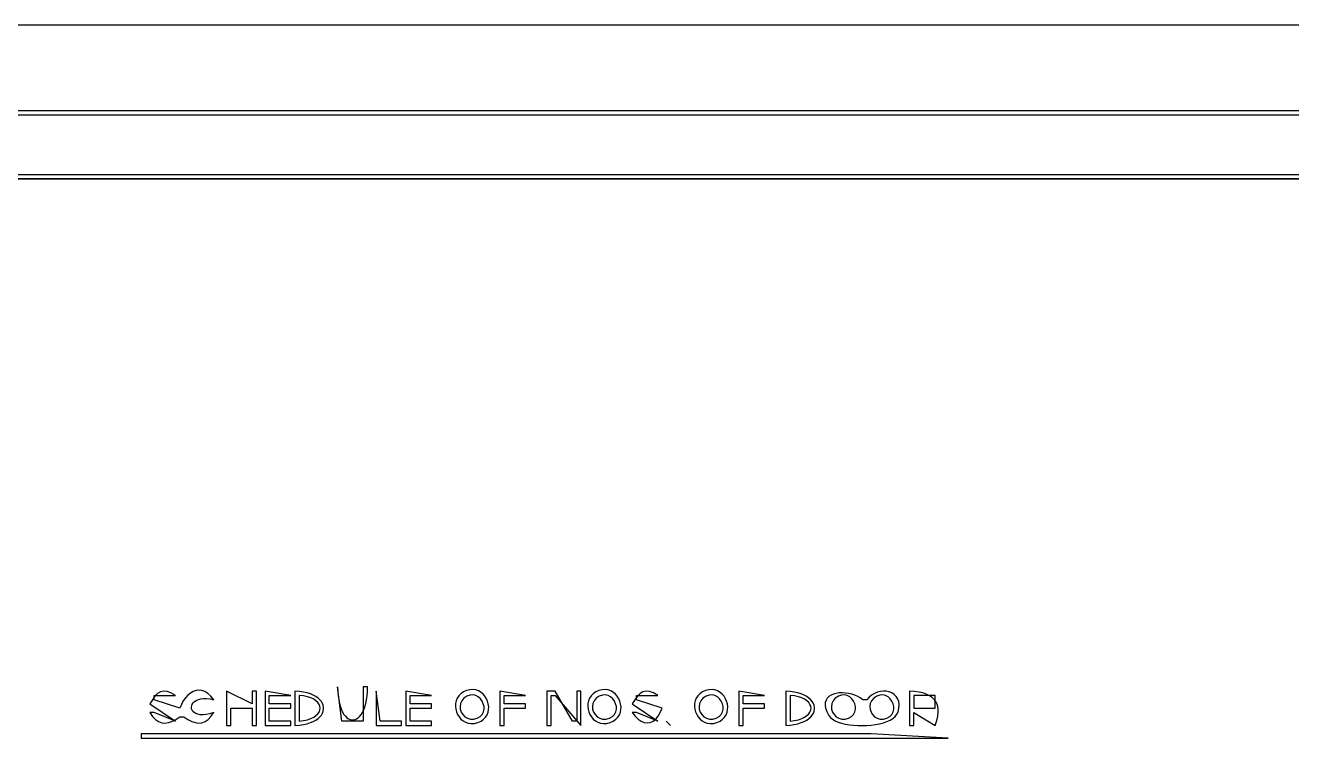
# Model space of a CAD drawing. Extents: x 0 to 2384, y 0 to 1684.
# Drawn here: x 1253.8 to 1550.5, y 1515 to 1684 of the extents above; entities that cross this region are included whole.
import ezdxf

# ---------------------------------------------------------------- set-up
doc = ezdxf.new("R2010")
doc.units = 0
doc.layers.add('C251', color=251, linetype='CONTINUOUS')
doc.layers.add('C7', color=7, linetype='CONTINUOUS')

msp = doc.modelspace()

# ---------------------------------------------------------------- linework, layer by layer
at = {"layer": 'C251'}
for points in [[(28, 1664), (28, 19), (2356, 19), (2356, 20), (29, 20), (29, 1663), (2356, 1663), (2337, 1664), (2298, 1664), (2160, 1664), (1683, 1664), (28, 1664)], [(44, 1649), (44, 35), (2341, 35), (2341, 367), (2340, 367), (2340, 36), (45, 36), (45, 1648), (2340, 1648), (2340, 368), (2341, 368), (2341, 1649), (44, 1649)]]:
    msp.add_lwpolyline(points, dxfattribs=at)
at = {"layer": 'C7'}
for points in [[(0, 1684), (0, 0), (2384, 0), (2384, 1684), (0, 1684)], [(45, 1648), (45, 36), (2048, 36), (2048, 1648), (45, 1648)], [(1283, 1525), (1289, 1521), (1284, 1523), (1283, 1523), (1283.6688, 1522.0909), (1284.3542, 1521.396), (1285.0609, 1520.9089), (1285.7932, 1520.6234), (1286.5558, 1520.5331), (1287.3532, 1520.632), (1288.19, 1520.9136), (1289.0707, 1521.3716), (1290, 1522), (1291, 1522), (1291.9292, 1521.3716), (1292.8099, 1520.9135), (1293.6467, 1520.6319), (1294.4441, 1520.5331), (1295.2067, 1520.6233), (1295.939, 1520.9088), (1296.6457, 1521.3959), (1297.3311, 1522.0909), (1298, 1523), (1297.0668, 1522.7139), (1296.2269, 1522.5401), (1295.4796, 1522.4678), (1294.8244, 1522.4861), (1294.2604, 1522.5842), (1293.787, 1522.7513), (1293.4036, 1522.9767), (1293.1096, 1523.2495), (1292.9042, 1523.5589), (1292.7868, 1523.8942), (1292.7567, 1524.2445), (1292.8132, 1524.599), (1292.9558, 1524.9469), (1293.1837, 1525.2774), (1293.4963, 1525.5798), (1293.893, 1525.8432), (1294.3729, 1526.0568), (1294.9356, 1526.2098), (1295.5803, 1526.2914), (1296.3064, 1526.2908), (1297.1131, 1526.1973), (1298, 1526), (1297.3167, 1526.8351), (1296.6188, 1527.4646), (1295.9134, 1527.8995), (1295.2076, 1528.1511), (1294.5084, 1528.2304), (1293.8228, 1528.1485), (1293.158, 1527.9167), (1292.521, 1527.5461), (1291.9188, 1527.0477), (1291.3585, 1526.4328), (1290.8473, 1525.7124), (1290.3921, 1524.8978), (1290, 1524), (1284, 1526), (1284, 1527), (1289, 1527), (1287.9652, 1527.5943), (1287.0521, 1527.9238), (1286.2404, 1528.0002), (1285.5102, 1527.8354), (1284.8412, 1527.4411), (1284.2132, 1526.8292), (1283.6062, 1526.0116), (1283, 1525)], [(1301, 1528), (1301, 1520), (1302, 1520), (1302, 1524), (1307, 1524), (1307, 1520), (1308, 1520), (1308, 1528), (1307, 1528), (1307, 1525), (1301, 1528)], [(1310, 1528), (1310, 1520), (1316, 1520), (1316, 1521), (1311, 1521), (1311, 1524), (1316, 1524), (1316, 1525), (1311, 1525), (1311, 1527), (1316, 1527), (1310, 1528)], [(1317, 1528), (1317, 1520), (1318.0332, 1520.0683), (1318.9804, 1520.1995), (1319.8414, 1520.3882), (1320.6164, 1520.6289), (1321.3052, 1520.916), (1321.908, 1521.2443), (1322.4246, 1521.608), (1322.8551, 1522.0019), (1323.1995, 1522.4204), (1323.4578, 1522.858), (1323.63, 1523.3093), (1323.7161, 1523.7688), (1323.7161, 1524.2311), (1323.63, 1524.6906), (1323.4578, 1525.1419), (1323.1995, 1525.5795), (1322.855, 1525.998), (1322.4245, 1526.3919), (1321.9079, 1526.7556), (1321.3051, 1527.0839), (1320.6163, 1527.371), (1319.8414, 1527.6117), (1318.9803, 1527.8004), (1318.0332, 1527.9316), (1317, 1528)], [(1327, 1529), (1327.0317, 1527.8981), (1327.1159, 1526.8809), (1327.2484, 1525.9485), (1327.425, 1525.1009), (1327.6416, 1524.3381), (1327.8938, 1523.66), (1328.1776, 1523.0667), (1328.4887, 1522.5581), (1328.8229, 1522.1343), (1329.1759, 1521.7953), (1329.5437, 1521.541), (1329.922, 1521.3715), (1330.3066, 1521.2867), (1330.6933, 1521.2867), (1331.0779, 1521.3715), (1331.4562, 1521.541), (1331.824, 1521.7953), (1332.177, 1522.1344), (1332.5112, 1522.5582), (1332.8223, 1523.0667), (1333.1061, 1523.6601), (1333.3583, 1524.3382), (1333.5749, 1525.101), (1333.7515, 1525.9486), (1333.884, 1526.881), (1333.9682, 1527.8981), (1334, 1529), (1333, 1529), (1333, 1521), (1328, 1521), (1327, 1529)], [(1336, 1528), (1336, 1520), (1342, 1520), (1342, 1521), (1337, 1521), (1336, 1528)], [(1343, 1528), (1343, 1520), (1349, 1520), (1349, 1521), (1344, 1521), (1344, 1524), (1349, 1524), (1349, 1525), (1344, 1525), (1344, 1527), (1349, 1527), (1343, 1528)], [(1357.213, 1528.1489), (1356.471, 1527.8185), (1355.8612, 1527.3955), (1355.3783, 1526.8954), (1355.0172, 1526.3337), (1354.7727, 1525.7258), (1354.6397, 1525.0872), (1354.6129, 1524.4333), (1354.6873, 1523.7798), (1354.8576, 1523.1419), (1355.1187, 1522.5353), (1355.4654, 1521.9753), (1355.8926, 1521.4774), (1356.395, 1521.0572), (1356.9676, 1520.7301), (1357.6051, 1520.5115), (1358.3024, 1520.417), (1359.0543, 1520.462), (1359.8557, 1520.662)], [(1359.8557, 1520.6619), (1360.5888, 1520.9881), (1361.1889, 1521.407), (1361.6615, 1521.9032), (1362.012, 1522.4613), (1362.2462, 1523.0658), (1362.3694, 1523.7014), (1362.3872, 1524.3527), (1362.3053, 1525.0042), (1362.129, 1525.6407), (1361.8639, 1526.2467), (1361.5157, 1526.8067), (1361.0897, 1527.3055), (1360.5917, 1527.7276), (1360.027, 1528.0576), (1359.4012, 1528.2801), (1358.7199, 1528.3798), (1357.9887, 1528.3411), (1357.213, 1528.1489)], [(1365, 1528), (1365, 1520), (1366, 1520), (1366, 1524), (1371, 1524), (1371, 1525), (1366, 1525), (1366, 1527), (1371, 1527), (1365, 1528)], [(1376, 1528), (1376, 1520), (1377, 1520), (1377, 1527), (1378, 1527), (1384, 1520), (1384, 1528), (1383, 1528), (1383, 1521), (1382, 1521), (1378, 1528), (1376, 1528)], [(1388.213, 1528.1489), (1387.4711, 1527.8185), (1386.8613, 1527.3955), (1386.3784, 1526.8954), (1386.0173, 1526.3337), (1385.7728, 1525.7258), (1385.6398, 1525.0872), (1385.613, 1524.4333), (1385.6874, 1523.7798), (1385.8577, 1523.1419), (1386.1188, 1522.5353), (1386.4655, 1521.9753), (1386.8926, 1521.4774), (1387.395, 1521.0572), (1387.9676, 1520.7301), (1388.6051, 1520.5115), (1389.3024, 1520.417), (1390.0543, 1520.462), (1390.8557, 1520.662)], [(1390.8557, 1520.6619), (1391.5888, 1520.9881), (1392.1888, 1521.407), (1392.6614, 1521.9032), (1393.012, 1522.4613), (1393.2461, 1523.0658), (1393.3693, 1523.7014), (1393.3872, 1524.3527), (1393.3052, 1525.0042), (1393.1289, 1525.6407), (1392.8639, 1526.2467), (1392.5157, 1526.8067), (1392.0897, 1527.3055), (1391.5917, 1527.7276), (1391.027, 1528.0576), (1390.4012, 1528.2801), (1389.72, 1528.3798), (1388.9887, 1528.3411), (1388.213, 1528.1489)], [(1396, 1525), (1402, 1521), (1397, 1523), (1396, 1523), (1396.6677, 1522.1092), (1397.3676, 1521.4255), (1398.0869, 1520.9453), (1398.8126, 1520.6649), (1399.5321, 1520.5809), (1400.2325, 1520.6896), (1400.901, 1520.9875), (1401.5248, 1521.4711), (1402.0911, 1522.1367), (1402.5871, 1522.9809), (1403, 1524), (1397, 1526), (1397, 1527), (1402, 1527), (1400.9652, 1527.5943), (1400.0521, 1527.9238), (1399.2404, 1528.0002), (1398.5102, 1527.8354), (1397.8412, 1527.4411), (1397.2132, 1526.8292), (1396.6062, 1526.0116), (1396, 1525)], [(1413.213, 1528.1489), (1412.471, 1527.8185), (1411.8612, 1527.3955), (1411.3784, 1526.8954), (1411.0173, 1526.3337), (1410.7728, 1525.7258), (1410.6398, 1525.0872), (1410.613, 1524.4333), (1410.6874, 1523.7798), (1410.8577, 1523.1419), (1411.1188, 1522.5353), (1411.4655, 1521.9753), (1411.8926, 1521.4774), (1412.395, 1521.0572), (1412.9676, 1520.7301), (1413.6051, 1520.5115), (1414.3024, 1520.417), (1415.0543, 1520.462), (1415.8557, 1520.662)], [(1415.8557, 1520.6619), (1416.5888, 1520.9881), (1417.1889, 1521.407), (1417.6614, 1521.9032), (1418.012, 1522.4613), (1418.2461, 1523.0658), (1418.3693, 1523.7014), (1418.3872, 1524.3527), (1418.3052, 1525.0042), (1418.1289, 1525.6407), (1417.8639, 1526.2467), (1417.5157, 1526.8067), (1417.0897, 1527.3055), (1416.5916, 1527.7276), (1416.027, 1528.0576), (1415.4012, 1528.2801), (1414.7199, 1528.3798), (1413.9887, 1528.3411), (1413.213, 1528.1489)], [(1421, 1528), (1421, 1520), (1422, 1520), (1422, 1524), (1427, 1524), (1427, 1525), (1422, 1525), (1422, 1527), (1427, 1527), (1421, 1528)], [(1432, 1528), (1432, 1520), (1433.0332, 1520.0683), (1433.9803, 1520.1995), (1434.8414, 1520.3882), (1435.6163, 1520.6289), (1436.3052, 1520.916), (1436.9079, 1521.2443), (1437.4245, 1521.608), (1437.855, 1522.0019), (1438.1995, 1522.4204), (1438.4578, 1522.858), (1438.63, 1523.3093), (1438.7161, 1523.7688), (1438.7161, 1524.2311), (1438.63, 1524.6906), (1438.4578, 1525.1419), (1438.1995, 1525.5795), (1437.855, 1525.998), (1437.4245, 1526.3919), (1436.9079, 1526.7556), (1436.3052, 1527.0839), (1435.6163, 1527.371), (1434.8414, 1527.6117), (1433.9803, 1527.8004), (1433.0332, 1527.9316), (1432, 1528)], [(1458.2878, 1523.1326), (1458.5025, 1524.0522), (1458.5467, 1524.8792), (1458.4378, 1525.6124), (1458.193, 1526.2503), (1457.8299, 1526.7917), (1457.3659, 1527.2353), (1456.8182, 1527.5797), (1456.2044, 1527.8236), (1455.5418, 1527.9657), (1454.8479, 1528.0048), (1454.14, 1527.9394), (1453.4355, 1527.7682), (1452.7519, 1527.49), (1452.1065, 1527.1034), (1451.5167, 1526.6072), (1451, 1526)], [(1461, 1528), (1461, 1520), (1462, 1520), (1462, 1523), (1467, 1520), (1467.3845, 1521.1257), (1467.6231, 1522.1578), (1467.7212, 1523.0985), (1467.6837, 1523.9497), (1467.516, 1524.7135), (1467.2232, 1525.3921), (1466.8105, 1525.9874), (1466.2831, 1526.5017), (1465.6462, 1526.9369), (1464.9049, 1527.2951), (1464.0644, 1527.5785), (1463.13, 1527.789), (1462.1068, 1527.9288), (1461, 1528)], [(1318, 1527), (1318, 1521), (1319.0284, 1521.1247), (1319.9359, 1521.3231), (1320.7224, 1521.5858), (1321.3879, 1521.9038), (1321.9324, 1522.2678), (1322.3559, 1522.6687), (1322.6584, 1523.0971), (1322.8399, 1523.5439), (1322.9004, 1524), (1322.8399, 1524.456), (1322.6584, 1524.9028), (1322.3559, 1525.3312), (1321.9324, 1525.7321), (1321.3879, 1526.0961), (1320.7224, 1526.4141), (1319.9359, 1526.6768), (1319.0284, 1526.8752), (1318, 1527)], [(1357.3032, 1526.8248), (1356.5827, 1526.3514), (1356.0811, 1525.7747), (1355.7829, 1525.1279), (1355.6726, 1524.4445), (1355.7348, 1523.7577), (1355.9538, 1523.1011), (1356.3143, 1522.5079), (1356.8008, 1522.0115), (1357.3977, 1521.6453), (1358.0897, 1521.4428), (1358.8612, 1521.4372), (1359.6968, 1521.662)], [(1359.6967, 1521.6619), (1360.3819, 1522.0487), (1360.8698, 1522.5471), (1361.1745, 1523.127), (1361.3105, 1523.7587), (1361.2921, 1524.412), (1361.1335, 1525.057), (1360.8492, 1525.6638), (1360.4533, 1526.2025), (1359.9603, 1526.643), (1359.3845, 1526.9554), (1358.7401, 1527.1099), (1358.0416, 1527.0763), (1357.3032, 1526.8248)], [(1388.3032, 1526.8248), (1387.5827, 1526.3514), (1387.0811, 1525.7747), (1386.7829, 1525.1279), (1386.6726, 1524.4445), (1386.7348, 1523.7577), (1386.9538, 1523.1011), (1387.3143, 1522.5079), (1387.8008, 1522.0115), (1388.3978, 1521.6453), (1389.0897, 1521.4428), (1389.8612, 1521.4372), (1390.6968, 1521.662)], [(1390.6967, 1521.6619), (1391.3819, 1522.0487), (1391.8697, 1522.5471), (1392.1745, 1523.127), (1392.3105, 1523.7587), (1392.2921, 1524.412), (1392.1335, 1525.057), (1391.8492, 1525.6638), (1391.4533, 1526.2025), (1390.9603, 1526.643), (1390.3845, 1526.9554), (1389.7401, 1527.1099), (1389.0416, 1527.0763), (1388.3032, 1526.8248)], [(1413.3032, 1526.8248), (1412.5827, 1526.3514), (1412.0811, 1525.7747), (1411.783, 1525.1279), (1411.6727, 1524.4445), (1411.7348, 1523.7577), (1411.9538, 1523.1011), (1412.3144, 1522.5079), (1412.8008, 1522.0115), (1413.3978, 1521.6453), (1414.0898, 1521.4428), (1414.8612, 1521.4372), (1415.6968, 1521.662)], [(1415.6967, 1521.6619), (1416.3819, 1522.0487), (1416.8698, 1522.5471), (1417.1745, 1523.127), (1417.3105, 1523.7587), (1417.2921, 1524.412), (1417.1335, 1525.057), (1416.8492, 1525.6638), (1416.4533, 1526.2025), (1415.9603, 1526.643), (1415.3845, 1526.9554), (1414.7401, 1527.1099), (1414.0416, 1527.0763), (1413.3032, 1526.8248)], [(1433, 1527), (1433, 1521), (1434.0284, 1521.1247), (1434.9359, 1521.3231), (1435.7224, 1521.5858), (1436.3879, 1521.9038), (1436.9324, 1522.2678), (1437.3559, 1522.6687), (1437.6584, 1523.0971), (1437.8399, 1523.5439), (1437.9004, 1524), (1437.8399, 1524.456), (1437.6584, 1524.9028), (1437.3559, 1525.3312), (1436.9324, 1525.7321), (1436.3879, 1526.0961), (1435.7224, 1526.4141), (1434.9359, 1526.6768), (1434.0284, 1526.8752), (1433, 1527)], [(1451, 1526), (1450, 1526), (1449.4482, 1526.4105), (1448.8283, 1526.7641), (1448.155, 1527.0588), (1447.4429, 1527.2929), (1446.7066, 1527.4646), (1445.9608, 1527.5721), (1445.2202, 1527.6136), (1444.4995, 1527.5874), (1443.8132, 1527.4916), (1443.176, 1527.3245), (1442.6027, 1527.0842), (1442.1078, 1526.769), (1441.706, 1526.3772), (1441.412, 1525.9068), (1441.2405, 1525.3561), (1441.206, 1524.7233), (1441.3233, 1524.0067), (1441.607, 1523.2045), (1442.0718, 1522.3148)], [(1444.3032, 1526.8248), (1443.5827, 1526.3514), (1443.0811, 1525.7747), (1442.7829, 1525.1279), (1442.6726, 1524.4445), (1442.7347, 1523.7577), (1442.9538, 1523.1011), (1443.3143, 1522.5079), (1443.8008, 1522.0115), (1444.3977, 1521.6453), (1445.0897, 1521.4428), (1445.8612, 1521.4372), (1446.6968, 1521.662)], [(1446.6967, 1521.6619), (1447.3819, 1522.0487), (1447.8697, 1522.5471), (1448.1745, 1523.127), (1448.3105, 1523.7587), (1448.2921, 1524.412), (1448.1335, 1525.057), (1447.8492, 1525.6639), (1447.4533, 1526.2025), (1446.9603, 1526.643), (1446.3845, 1526.9555), (1445.7401, 1527.1099), (1445.0416, 1527.0763), (1444.3032, 1526.8248)], [(1453.3032, 1526.8248), (1452.5827, 1526.3514), (1452.0811, 1525.7746), (1451.7829, 1525.1278), (1451.6726, 1524.4444), (1451.7347, 1523.7576), (1451.9538, 1523.101), (1452.3143, 1522.5078), (1452.8008, 1522.0115), (1453.3977, 1521.6453), (1454.0897, 1521.4428), (1454.8612, 1521.4372), (1455.6968, 1521.662)], [(1455.6967, 1521.6619), (1456.3819, 1522.0487), (1456.8698, 1522.5471), (1457.1745, 1523.127), (1457.3105, 1523.7587), (1457.2921, 1524.412), (1457.1335, 1525.057), (1456.8492, 1525.6638), (1456.4533, 1526.2025), (1455.9603, 1526.643), (1455.3845, 1526.9554), (1454.7401, 1527.1099), (1454.0416, 1527.0763), (1453.3032, 1526.8248)], [(1462, 1527), (1462, 1524), (1467, 1524), (1467, 1527), (1462, 1527)], [(1442.0717, 1522.3148), (1442.4309, 1521.8589), (1442.9239, 1521.4504), (1443.536, 1521.0897), (1444.2527, 1520.777), (1445.0592, 1520.5126), (1445.9412, 1520.297), (1446.8838, 1520.1304), (1447.8726, 1520.0132), (1448.893, 1519.9457), (1449.9304, 1519.9282), (1450.9701, 1519.9611), (1451.9976, 1520.0447), (1452.9983, 1520.1793), (1453.9576, 1520.3652), (1454.861, 1520.6029), (1455.6937, 1520.8925), (1456.4412, 1521.2346), (1457.089, 1521.6292), (1457.6224, 1522.0769), (1458.0269, 1522.578), (1458.2878, 1523.1327)], [(1404, 1521), (1405, 1520), (1404, 1521)], [(1281, 1518), (1281, 1517), (1470, 1517), (1452, 1518), (1414, 1518), (1281, 1518)]]:
    msp.add_lwpolyline(points, dxfattribs=at)

doc.saveas('drawing.dxf')
